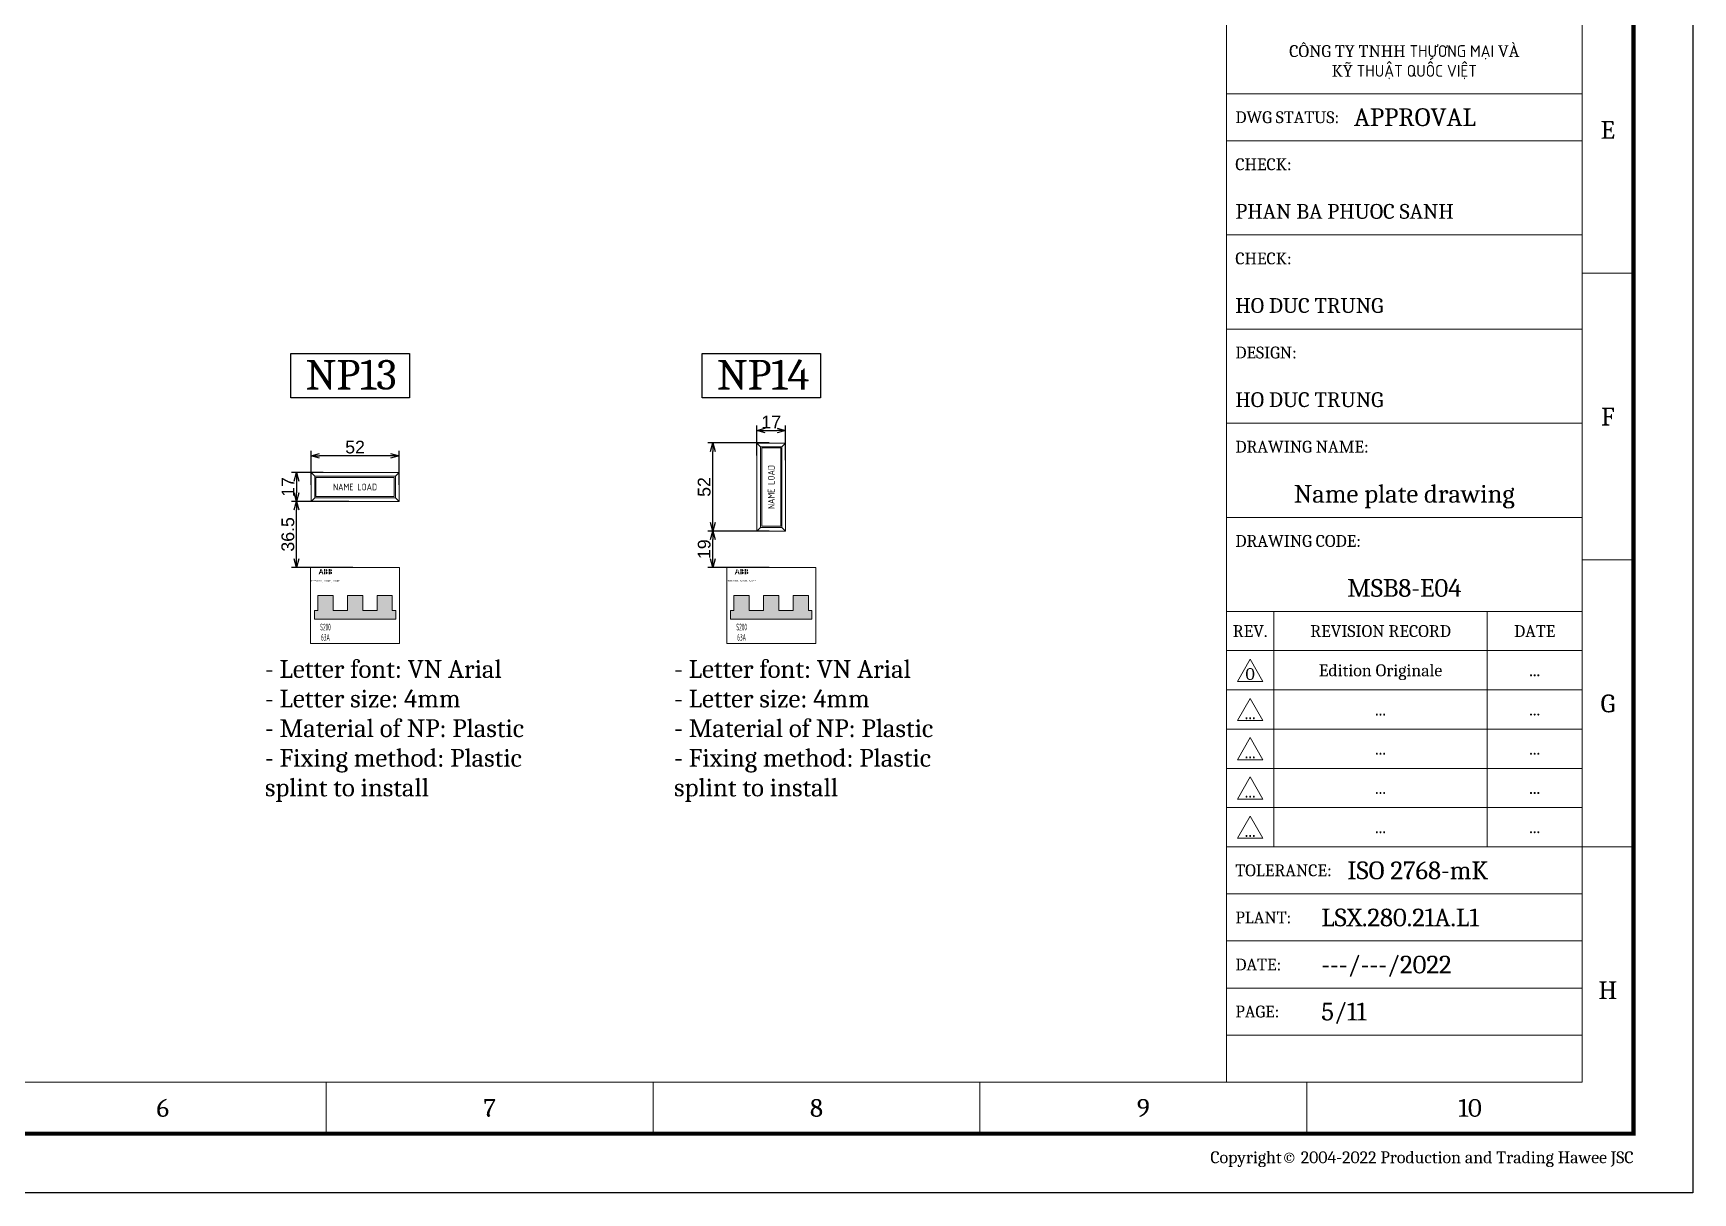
# Model space of a CAD drawing. Header units: millimetres. Extents: x -116965 to 323937, y 291661 to 566926.
# Drawn here: x -62800 to -58880, y 323790 to 326530 of the extents above; entities that cross this region are included whole.
import ezdxf
from ezdxf.enums import TextEntityAlignment as Align

# ---------------------------------------------------------------- set-up
doc = ezdxf.new("R2010")
doc.units = ezdxf.units.MM
doc.header["$PDMODE"] = 35
doc.layers.get('0').update_dxf_attribs({"lineweight": 18})
doc.styles.add('hwBorder', font='Cambria.ttf')
doc.styles.add('hwTech', font='Cambria.ttf')
doc.styles.get("Standard").update_dxf_attribs({"font": 'arial.ttf'})
doc.styles.add('WD_IEC', font='ISOCP2.shx', dxfattribs={"width": 0.9})
doc.dimstyles.new('kich thuoc', dxfattribs={"dimtxt": 30, "dimasz": 20, "dimexe": 12, "dimexo": 5, "dimgap": 5, "dimtad": 1, "dimtoh": 1, "dimdec": 0, "dimzin": 0, "dimdsep": 46, "dimtxsty": 'Standard', "dimblk": 'OPEN30', "dimcen": 0.09, "dimclrd": 3, "dimclre": 3, "dimclrt": 3, "dimadec": 0, "dimazin": 0, "dimtfac": 1, "dimtdec": 0, "dimtofl": 0, "dimtmove": 0, "dimatfit": 3, "dimldrblk": 'OPEN30', "dimfxl": 1, "dimtolj": 1, "dimtzin": 0, "dimarcsym": 0})

# ---------------------------------------------------------------- blocks, each defined once
blk = doc.blocks.new('*U1980')
at = {"color": 5}
for p, q in [((285.68, 77.61), (281.34, 77.61)), ((285.68, 53.41), (281.34, 53.41)), ((285.68, 29.2), (281.34, 29.2)), ((175.41, 5), (175.41, 9.34)), ((202.98, 5), (202.98, 9.34)), ((230.54, 5), (230.54, 9.34)), ((258.11, 5), (258.11, 9.34))]:
    blk.add_line(p, q, dxfattribs=at)
at = {"color": 5, "const_width": 0.35}
blk.add_lwpolyline([(10, 198.62), (285.68, 198.62), (285.68, 5), (10, 5)], close=True, dxfattribs=at)
at = {"color": 5}
for points in [[(14.34, 194.28), (281.34, 194.28), (281.34, 9.34), (14.34, 9.34)], [(251.34, 92.76), (281.34, 92.76), (281.34, 112.63), (251.34, 112.63)], [(251.34, 92.76), (281.34, 92.76), (281.34, 88.79), (251.34, 88.79)], [(251.34, 80.85), (281.34, 80.85), (281.34, 88.79), (251.34, 88.79)], [(251.34, 72.9), (281.34, 72.9), (281.34, 80.85), (251.34, 80.85)], [(251.34, 64.96), (281.34, 64.96), (281.34, 72.9), (251.34, 72.9)], [(251.34, 57.01), (281.34, 57.01), (281.34, 64.96), (251.34, 64.96)], [(251.34, 49.07), (281.34, 49.07), (281.34, 57.01), (251.34, 57.01)], [(251.34, 49.07), (255.34, 49.07), (255.34, 45.76), (251.34, 45.76)], [(255.34, 49.07), (273.34, 49.07), (273.34, 45.76), (255.34, 45.76)], [(273.34, 49.07), (281.34, 49.07), (281.34, 45.76), (273.34, 45.76)], [(251.34, 45.76), (255.34, 45.76), (255.34, 42.44), (251.34, 42.44)], [(255.34, 45.76), (273.34, 45.76), (273.34, 42.44), (255.34, 42.44)], [(273.34, 45.76), (281.34, 45.76), (281.34, 42.44), (273.34, 42.44)], [(251.34, 42.44), (255.34, 42.44), (255.34, 39.13), (251.34, 39.13)], [(255.34, 42.44), (273.34, 42.44), (273.34, 39.13), (255.34, 39.13)], [(273.34, 42.44), (281.34, 42.44), (281.34, 39.13), (273.34, 39.13)], [(251.34, 39.13), (255.34, 39.13), (255.34, 35.82), (251.34, 35.82)], [(255.34, 39.13), (273.34, 39.13), (273.34, 35.82), (255.34, 35.82)], [(273.34, 39.13), (281.34, 39.13), (281.34, 35.82), (273.34, 35.82)], [(251.34, 35.82), (255.34, 35.82), (255.34, 32.51), (251.34, 32.51)], [(255.34, 35.82), (273.34, 35.82), (273.34, 32.51), (255.34, 32.51)], [(273.34, 35.82), (281.34, 35.82), (281.34, 32.51), (273.34, 32.51)], [(251.34, 32.51), (255.34, 32.51), (255.34, 29.2), (251.34, 29.2)], [(255.34, 32.51), (273.34, 32.51), (273.34, 29.2), (255.34, 29.2)], [(273.34, 32.51), (281.34, 32.51), (281.34, 29.2), (273.34, 29.2)], [(251.34, 29.2), (281.34, 29.2), (281.34, 25.23), (251.34, 25.23)], [(251.34, 25.23), (281.34, 25.23), (281.34, 21.26), (251.34, 21.26)], [(251.34, 21.26), (281.34, 21.26), (281.34, 17.28), (251.34, 17.28)], [(251.34, 17.28), (281.34, 17.28), (281.34, 13.31), (251.34, 13.31)], [(251.34, 13.31), (281.34, 13.31), (281.34, 9.34), (251.34, 9.34)]]:
    blk.add_lwpolyline(points, close=True, dxfattribs=at)
at = {"color": 253}
for points in [[(253.34, 45.04), (252.26, 43.16), (254.42, 43.16)], [(253.34, 41.73), (252.26, 39.85), (254.42, 39.85)], [(253.34, 38.42), (252.26, 36.54), (254.42, 36.54)], [(253.34, 35.11), (252.26, 33.23), (254.42, 33.23)], [(253.34, 31.8), (252.26, 29.92), (254.42, 29.92)]]:
    blk.add_lwpolyline(points, close=True, dxfattribs=at)
at = {"layer": 'Defpoints', "color": 4}
blk.add_lwpolyline([(0, 203.62), (290.68, 203.62), (290.68, 0), (0, 0)], close=True, dxfattribs=at)
at = {"color": 253, "style": 'hwBorder'}
for s, height, p in [('DWG STATUS:', 1, (252.09, 90.78)), ('CHECK:', 1, (252.09, 86.81)), ('PHAN BA PHUOC SANH', 1.25, (252.09, 82.83)), ('CHECK:', 1, (252.09, 78.86)), ('HO DUC TRUNG', 1.25, (252.09, 74.89)), ('DESIGN:', 1, (252.09, 70.92)), ('HO DUC TRUNG', 1.25, (252.09, 66.94)), ('DRAWING NAME:', 1, (252.09, 62.97)), ('DRAWING CODE:', 1, (252.09, 55.02)), ('TOLERANCE:', 1, (252.09, 27.22)), ('LSX.280.21A.L1', 1.5, (259.34, 23.24)), ('PLANT:', 1, (252.09, 23.24)), ('DATE:', 1, (252.09, 19.27)), ('---/---/2022', 1.5, (259.34, 19.27)), ('PAGE:', 1, (252.09, 15.3))]:
    blk.add_text(s, height=height, dxfattribs=at).set_placement(p, align=Align.MIDDLE_LEFT)
at = {"color": 6, "style": 'hwBorder'}
blk.add_text('APPROVAL', height=1.5, dxfattribs=at).set_placement((262.09, 90.78), align=Align.MIDDLE_LEFT)
at = {"color": 253, "style": 'hwBorder'}
for s, height, p in [('E', 1.5, (283.51, 89.71)), ('F', 1.5, (283.51, 65.51)), ('REV.', 1, (253.34, 47.41)), ('REVISION RECORD', 1, (264.34, 47.41)), ('DATE', 1, (277.34, 47.41)), ('G', 1.5, (283.51, 41.3)), ('H', 1.5, (283.51, 17.1)), ('6', 1.5, (161.62, 7.17)), ('7', 1.5, (189.19, 7.17)), ('8', 1.5, (216.76, 7.17)), ('9', 1.5, (244.33, 7.17)), ('10', 1.5, (271.89, 7.17))]:
    blk.add_text(s, height=height, dxfattribs=at).set_placement(p, align=Align.MIDDLE_CENTER)
blk.add_text('Copyright© 2004-2022 Production and Trading Hawee JSC', height=1, dxfattribs=at).set_placement((285.68, 3), align=Align.MIDDLE_RIGHT)
at = {"color": 253, "insert": (266.34, 95.42), "char_height": 1, "attachment_point": 5, "style": 'hwBorder'}
blk.add_mtext_dynamic_manual_height_columns('CÔNG TY TNHH THƯƠNG MẠI VÀ KỸ THUẬT QUỐC VIỆT', width=20.9263, gutter_width=12.5, heights=[0], dxfattribs=at)
at = {"color": 6, "style": 'hwBorder', "flags": 8}
for tag, p in [("DWG'SNAME", (266.34, 59)), ("DWG'SCODE2", (266.34, 51.05))]:
    blk.add_attdef(tag, text='', height=1.5, dxfattribs=at).set_placement(p, align=Align.MIDDLE_CENTER)
at = {"color": 253, "style": 'hwBorder', "flags": 8}
for tag, p in [('REV_0', (253.34, 43.79)), ('REV_MODIFY0', (264.34, 44.1)), ('REV_DATE0', (277.34, 44.1)), ('REV_1', (253.34, 40.48)), ('REV_MODIFY1', (264.34, 40.79)), ('REV_DATE1', (277.34, 40.79)), ('REV_MODIFY2', (264.34, 37.48)), ('REV_DATE2', (277.34, 37.48)), ('REV_2', (253.34, 37.17)), ('REV_3', (253.34, 33.86)), ('REV_MODIFY3', (264.34, 34.17)), ('REV_DATE3', (277.34, 34.17)), ('REV_4', (253.34, 30.55)), ('REV_MODIFY4', (264.34, 30.86)), ('REV_DATE4', (277.34, 30.86))]:
    blk.add_attdef(tag, text='', height=1, dxfattribs=at).set_placement(p, align=Align.MIDDLE_CENTER)
at = {"color": 6, "style": 'hwBorder', "flags": 8}
for tag, p in [('TOLERANCE', (261.54, 27.22)), ('PAGE', (259.34, 15.3))]:
    blk.add_attdef(tag, text='', height=1.5, dxfattribs=at).set_placement(p, align=Align.MIDDLE_LEFT)
blk = doc.blocks.new('*U95')
at = {"linetype": 'ByBlock'}
h = blk.add_hatch(color=20, dxfattribs=at)
h.paths.add_polyline_path([(15.7, 2.4), (13.9, 2.4), (13.9, 0), (14.1, 0), (14.3, 0), (14.5, 0.1), (14.7, 0.1), (14.8, 0.2), (15, 0.3), (15.2, 0.4), (15.3, 0.5), (15.4, 0.6), (15.5, 0.7), (15.6, 0.8), (15.7, 1), (15.8, 1.2), (15.8, 1.4), (15.9, 1.6), (15.9, 1.8), (15.9, 1.9), (15.9, 2.1), (15.8, 2.3)])
h.paths.add_polyline_path([(13.9, 6), (13.9, 3), (15.2, 3), (15.1, 3), (14.9, 3.1), (14.7, 3.2), (14.5, 3.2), (14.5, 3.2), (14.7, 3.3), (14.9, 3.4), (15, 3.5), (15.2, 3.6), (15.3, 3.8), (15.4, 3.9), (15.5, 4), (15.6, 4.2), (15.6, 4.4), (15.6, 4.6), (15.6, 4.7), (15.6, 4.9), (15.6, 5), (15.5, 5.2), (15.4, 5.4), (15.3, 5.5), (15.1, 5.6), (15, 5.7), (14.9, 5.8), (14.7, 5.8), (14.5, 5.9), (14.3, 5.9), (14.1, 6), (13.9, 6)])
h.paths.add_polyline_path([(13.3, 2.4), (13.3, 0), (11.8, 0), (11.8, 2.4)])
h.paths.add_polyline_path([(13.3, 6), (11.8, 6), (11.8, 3), (13.3, 3)])
h.paths.add_polyline_path([(10.4, 2.4), (8.6, 2.4), (8.6, 0), (8.8, 0), (9, 0), (9.2, 0.1), (9.3, 0.1), (9.5, 0.2), (9.7, 0.3), (9.8, 0.4), (10, 0.5), (10.1, 0.6), (10.2, 0.7), (10.3, 0.8), (10.4, 1), (10.5, 1.2), (10.5, 1.4), (10.6, 1.6), (10.6, 1.8), (10.6, 1.9), (10.5, 2.1), (10.5, 2.3)])
h.paths.add_polyline_path([(8.6, 6), (8.6, 3), (9.9, 3), (9.8, 3), (9.6, 3.1), (9.4, 3.2), (9.2, 3.2), (9.2, 3.2), (9.4, 3.3), (9.6, 3.4), (9.7, 3.5), (9.9, 3.6), (10, 3.8), (10.1, 3.9), (10.2, 4), (10.3, 4.2), (10.3, 4.4), (10.3, 4.6), (10.3, 4.7), (10.3, 4.9), (10.2, 5), (10.2, 5.2), (10.1, 5.4), (9.9, 5.5), (9.8, 5.6), (9.7, 5.7), (9.5, 5.8), (9.4, 5.8), (9.2, 5.9), (9, 5.9), (8.8, 6), (8.6, 6)])
h.paths.add_polyline_path([(8, 2.4), (8, 0), (6.5, 0), (6.5, 2.4)])
h.paths.add_polyline_path([(4.9, 2.4), (5.7, 0), (4.5, 0), (4, 1.4), (3.2, 1.4), (3.2, 2.4)])
h.paths.add_polyline_path([(2.6, 2.4), (2.6, 1.4), (1.7, 1.4), (1.3, 0), (0, 0), (0.9, 2.4)])
h.paths.add_polyline_path([(8, 6), (6.5, 6), (6.5, 3), (8, 3)])
h.paths.add_polyline_path([(3.6, 6), (3.2, 6), (3.2, 3), (4.7, 3)])
h.paths.add_polyline_path([(2.6, 6), (2.2, 6), (1.1, 3), (2.6, 3)])
blk = doc.blocks.new('*U419')
at = {"linetype": 'ByBlock'}
blk.add_hatch(color=254, dxfattribs=at).paths.add_polyline_path([(50.25, -8), (50.25, -3), (48.25, -3), (48.25, 6), (39.25, 6), (39.25, -3), (30.75, -3), (30.75, 6), (21.75, 6), (21.75, -3), (13.25, -3), (13.25, 6), (4.25, 6), (4.25, -3), (2.25, -3), (2.25, -8)])
for p, q in [((52.25, 78.5), (0.25, 78.5)), ((0.25, 78.5), (0.25, 61.5)), ((52.25, 61.5), (52.25, 78.5)), ((2.42, 76.33), (2.42, 63.67)), ((50.08, 76.33), (2.42, 76.33)), ((49.37, 75.62), (3.13, 75.62)), ((3.13, 75.62), (3.13, 64.38)), ((49.37, 64.38), (49.37, 75.62)), ((50.08, 63.67), (50.08, 76.33)), ((0.25, 61.5), (52.25, 61.5)), ((2.42, 63.67), (50.08, 63.67)), ((3.13, 64.38), (49.37, 64.38))]:
    blk.add_line(p, q)
at = {"ltscale": 5}
for p, q in [((0.25, 78.5), (2.42, 76.33)), ((52.25, 78.5), (50.08, 76.33)), ((2.42, 63.67), (0.25, 61.5)), ((50.08, 63.67), (52.25, 61.5))]:
    blk.add_line(p, q, dxfattribs=at)
at = {"color": 0, "linetype": 'ByBlock'}
for points in [[(0, -22.5), (52.5, -22.5), (52.5, 22.5), (0, 22.5)], [(21.75, -3), (21.75, 6), (30.75, 6), (30.75, -3), (39.25, -3), (39.25, 6), (48.25, 6), (48.25, -3), (50.25, -3), (50.25, -8), (2.25, -8), (2.25, -3), (4.25, -3), (4.25, 6), (13.25, 6), (13.25, -3)]]:
    blk.add_lwpolyline(points, close=True, dxfattribs=at)
at = {"xscale": 0.5, "yscale": 0.5, "zscale": 0.5}
blk.add_blockref('*U95', (4.75, 18.5), dxfattribs=at)
at = {"style": 'WD_IEC', "width": 0.9}
blk.add_text('NAME LOAD', height=4, dxfattribs=at).set_placement((26.25, 70), align=Align.MIDDLE_CENTER)
at = {"style": 'WD_IEC', "width": 0.5, "flags": 12}
blk.add_attdef('TYPE', text='', height=4, dxfattribs=at).set_placement((8.75, -12.75), align=Align.MIDDLE_CENTER)
at = {"color": 1, "style": 'WD_IEC', "width": 0.5, "flags": 12}
blk.add_attdef('RATE', text='', height=4, dxfattribs=at).set_placement((8.75, -18.75), align=Align.MIDDLE_CENTER)
at = {"layer": 'Defpoints', "color": 8, "style": 'WD_IEC'}
blk.add_text('MCB:S200, S200M, S200P', height=1, dxfattribs=at).set_placement((8.75, 14), align=Align.CENTER)
blk = doc.blocks.new('*U418')
at = {"linetype": 'ByBlock'}
blk.add_hatch(color=254, dxfattribs=at).paths.add_polyline_path([(50.25, -8), (50.25, -3), (48.25, -3), (48.25, 6), (39.25, 6), (39.25, -3), (30.75, -3), (30.75, 6), (21.75, 6), (21.75, -3), (13.25, -3), (13.25, 6), (4.25, 6), (4.25, -3), (2.25, -3), (2.25, -8)])
for p, q in [((34.75, 96), (17.75, 96)), ((17.75, 96), (17.75, 44)), ((32.58, 93.83), (19.92, 93.83)), ((19.92, 93.83), (19.92, 46.17)), ((31.87, 93.12), (20.63, 93.12)), ((20.63, 93.12), (20.63, 46.88)), ((31.87, 46.88), (31.87, 93.12)), ((32.58, 46.17), (32.58, 93.83)), ((34.75, 44), (34.75, 96)), ((17.75, 44), (34.75, 44)), ((19.92, 46.17), (32.58, 46.17)), ((20.63, 46.88), (31.87, 46.88))]:
    blk.add_line(p, q)
at = {"ltscale": 5}
for p, q in [((17.75, 96), (19.92, 93.83)), ((32.58, 93.83), (34.75, 96)), ((17.75, 44), (19.92, 46.17)), ((32.58, 46.17), (34.75, 44))]:
    blk.add_line(p, q, dxfattribs=at)
at = {"color": 0, "linetype": 'ByBlock'}
for points in [[(0, -22.5), (52.5, -22.5), (52.5, 22.5), (0, 22.5)], [(21.75, -3), (21.75, 6), (30.75, 6), (30.75, -3), (39.25, -3), (39.25, 6), (48.25, 6), (48.25, -3), (50.25, -3), (50.25, -8), (2.25, -8), (2.25, -3), (4.25, -3), (4.25, 6), (13.25, 6), (13.25, -3)]]:
    blk.add_lwpolyline(points, close=True, dxfattribs=at)
at = {"xscale": 0.5, "yscale": 0.5, "zscale": 0.5}
blk.add_blockref('*U95', (4.75, 18.5), dxfattribs=at)
at = {"style": 'WD_IEC', "width": 0.9}
blk.add_text('NAME LOAD', height=4, rotation=90, dxfattribs=at).set_placement((26.25, 70), align=Align.MIDDLE_CENTER)
at = {"style": 'WD_IEC', "width": 0.5, "flags": 12}
blk.add_attdef('TYPE', text='', height=4, dxfattribs=at).set_placement((8.75, -12.75), align=Align.MIDDLE_CENTER)
at = {"color": 1, "style": 'WD_IEC', "width": 0.5, "flags": 12}
blk.add_attdef('RATE', text='', height=4, dxfattribs=at).set_placement((8.75, -18.75), align=Align.MIDDLE_CENTER)
at = {"layer": 'Defpoints', "color": 8, "style": 'WD_IEC'}
blk.add_text('MCB:S200, S200M, S200P', height=1, dxfattribs=at).set_placement((8.75, 14), align=Align.CENTER)
blk = doc.blocks.new('_Open30')
at = {"color": 0, "linetype": 'ByBlock', "lineweight": -2}
for p, q in [((-1, 0.27), (0, 0)), ((0, 0), (-1, -0.27)), ((0, 0), (-1, 0))]:
    blk.add_line(p, q, dxfattribs=at)
blk = doc.blocks.new('*D447')
at = {"color": 3, "lineweight": -2, "transparency": 16777216}
for p, q in [((-62143.5, 325462.5), (-62143.5, 325543.3)), ((-61935.5, 325462.5), (-61935.5, 325543.3)), ((-61955.5, 325531.3), (-62123.5, 325531.3))]:
    blk.add_line(p, q, dxfattribs=at)
at = {"layer": 'Defpoints', "color": 0, "lineweight": -3, "transparency": 16777216}
for p in [(-62143.5, 325531.3), (-62143.5, 325457.5), (-61935.5, 325457.5)]:
    blk.add_point(p, dxfattribs=at)
at = {"color": 3, "lineweight": -2, "transparency": 16777216, "xscale": 20, "yscale": 20, "zscale": 20, "rotation": 180}
blk.add_blockref('_Open30', (-62143.5, 325531.3), dxfattribs=at)
at = {"color": 3, "lineweight": -2, "transparency": 16777216, "xscale": 20, "yscale": 20, "zscale": 20}
blk.add_blockref('_Open30', (-61935.5, 325531.3), dxfattribs=at)
at = {"color": 3, "transparency": 16777216, "insert": (-62039.5, 325551.6), "char_height": 30, "attachment_point": 5}
blk.add_mtext('\\A1;52', dxfattribs=at)
blk = doc.blocks.new('*D448')
at = {"color": 3, "lineweight": -2, "transparency": 16777216}
for p, q in [((-62114.5, 325491.5), (-62189.9, 325491.5)), ((-62177.9, 325471.5), (-62177.9, 325443.5)), ((-62079.3, 325423.5), (-62189.9, 325423.5))]:
    blk.add_line(p, q, dxfattribs=at)
at = {"layer": 'Defpoints', "color": 0, "lineweight": -3, "transparency": 16777216}
for p in [(-62109.5, 325491.5), (-62177.9, 325423.5), (-62074.3, 325423.5)]:
    blk.add_point(p, dxfattribs=at)
at = {"color": 3, "lineweight": -2, "transparency": 16777216, "xscale": 20, "yscale": 20, "zscale": 20}
for p, rotation in [((-62177.9, 325491.5), 90), ((-62177.9, 325423.5), 270)]:
    blk.add_blockref('_Open30', p, dxfattribs=dict(at, rotation=rotation))
at = {"color": 3, "transparency": 16777216, "insert": (-62198, 325457.5), "char_height": 30, "attachment_point": 5, "rotation": 90}
blk.add_mtext('\\A1;17', dxfattribs=at)
blk = doc.blocks.new('*D449')
at = {"color": 3, "lineweight": -2, "transparency": 16777216}
for p, q in [((-62054.5, 325423.5), (-62189.8, 325423.5)), ((-62177.8, 325287.5), (-62177.8, 325403.5)), ((-62044.5, 325267.5), (-62189.8, 325267.5))]:
    blk.add_line(p, q, dxfattribs=at)
at = {"layer": 'Defpoints', "color": 0, "lineweight": -3, "transparency": 16777216}
for p in [(-62177.8, 325423.5), (-62049.5, 325423.5), (-62039.5, 325267.5)]:
    blk.add_point(p, dxfattribs=at)
at = {"color": 3, "lineweight": -2, "transparency": 16777216, "xscale": 20, "yscale": 20, "zscale": 20}
for p, rotation in [((-62177.8, 325423.5), 90), ((-62177.8, 325267.5), 270)]:
    blk.add_blockref('_Open30', p, dxfattribs=dict(at, rotation=rotation))
at = {"color": 3, "transparency": 16777216, "insert": (-62198.1, 325345.5), "char_height": 30, "attachment_point": 5, "rotation": 90}
blk.add_mtext('\\A1;36.5', dxfattribs=at)
blk = doc.blocks.new('*D450')
at = {"color": 3, "lineweight": -2, "transparency": 16777216}
for p, q in [((-61061.6, 325353.5), (-61206.5, 325353.5)), ((-61194.5, 325287.5), (-61194.5, 325333.5)), ((-61061.6, 325267.5), (-61206.5, 325267.5))]:
    blk.add_line(p, q, dxfattribs=at)
at = {"layer": 'Defpoints', "color": 0, "lineweight": -3, "transparency": 16777216}
for p in [(-61194.5, 325353.5), (-61056.6, 325353.5), (-61056.6, 325267.5)]:
    blk.add_point(p, dxfattribs=at)
at = {"color": 3, "lineweight": -2, "transparency": 16777216, "xscale": 20, "yscale": 20, "zscale": 20}
for p, rotation in [((-61194.5, 325353.5), 90), ((-61194.5, 325267.5), 270)]:
    blk.add_blockref('_Open30', p, dxfattribs=dict(at, rotation=rotation))
at = {"color": 3, "transparency": 16777216, "insert": (-61214.8, 325310.5), "char_height": 30, "attachment_point": 5, "rotation": 90}
blk.add_mtext('\\A1;19', dxfattribs=at)
blk = doc.blocks.new('*D451')
at = {"color": 3, "lineweight": -2, "transparency": 16777216}
for p, q in [((-61061.6, 325561.5), (-61206.5, 325561.5)), ((-61194.5, 325373.5), (-61194.5, 325541.5)), ((-61061.6, 325353.5), (-61206.5, 325353.5))]:
    blk.add_line(p, q, dxfattribs=at)
at = {"layer": 'Defpoints', "color": 0, "lineweight": -3, "transparency": 16777216}
for p in [(-61194.5, 325561.5), (-61056.6, 325561.5), (-61056.6, 325353.5)]:
    blk.add_point(p, dxfattribs=at)
at = {"color": 3, "lineweight": -2, "transparency": 16777216, "xscale": 20, "yscale": 20, "zscale": 20}
for p, rotation in [((-61194.5, 325561.5), 90), ((-61194.5, 325353.5), 270)]:
    blk.add_blockref('_Open30', p, dxfattribs=dict(at, rotation=rotation))
at = {"color": 3, "transparency": 16777216, "insert": (-61214.8, 325457.5), "char_height": 30, "attachment_point": 5, "rotation": 90}
blk.add_mtext('\\A1;52', dxfattribs=at)
blk = doc.blocks.new('*D452')
at = {"color": 3, "lineweight": -2, "transparency": 16777216}
for p, q in [((-61090.6, 325531.6), (-61090.6, 325603.1)), ((-61070.6, 325591.1), (-61042.6, 325591.1)), ((-61022.6, 325520.9), (-61022.6, 325603.1))]:
    blk.add_line(p, q, dxfattribs=at)
at = {"layer": 'Defpoints', "color": 0, "lineweight": -3, "transparency": 16777216}
for p in [(-61022.6, 325591.1), (-61090.6, 325526.6), (-61022.6, 325515.9)]:
    blk.add_point(p, dxfattribs=at)
at = {"color": 3, "lineweight": -2, "transparency": 16777216, "xscale": 20, "yscale": 20, "zscale": 20, "rotation": 180}
blk.add_blockref('_Open30', (-61090.6, 325591.1), dxfattribs=at)
at = {"color": 3, "lineweight": -2, "transparency": 16777216, "xscale": 20, "yscale": 20, "zscale": 20}
blk.add_blockref('_Open30', (-61022.6, 325591.1), dxfattribs=at)
at = {"color": 3, "transparency": 16777216, "insert": (-61056.6, 325611.1), "char_height": 30, "attachment_point": 5}
blk.add_mtext('\\A1;17', dxfattribs=at)

msp = doc.modelspace()

# ---------------------------------------------------------------- linework, layer by layer
at = {"lineweight": -3, "ltscale": 5}
for p, q in [((-62191.181437, 325668.285998), (-62191.181437, 325773.285998)), ((-62191.181437, 325773.285998), (-61911.181437, 325773.285998)), ((-61911.181437, 325773.285998), (-61911.181437, 325668.285998)), ((-61219.93057, 325668.285998), (-61219.93057, 325773.285998)), ((-61219.93057, 325773.285998), (-60939.93057, 325773.285998)), ((-60939.93057, 325773.285998), (-60939.93057, 325668.285998)), ((-61911.181437, 325668.285998), (-62191.181437, 325668.285998)), ((-60939.93057, 325668.285998), (-61219.93057, 325668.285998))]:
    msp.add_line(p, q, dxfattribs=at)

# ---------------------------------------------------------------- block references
at = {"ltscale": 5}
ref = msp.add_blockref('*U1980', (-67018.972165, 323789.550121), dxfattribs=dict(at, xscale=28, yscale=28, zscale=28))
ref.add_attrib("DWG'SNAME", 'Name plate drawing', dxfattribs={"color": 6, "height": 42, "style": 'hwBorder', "flags": 8}).set_placement((-59561.466165, 325441.480121), align=Align.MIDDLE_CENTER)
ref.add_attrib("DWG'SCODE2", 'MSB8-E04', dxfattribs={"color": 6, "height": 42, "style": 'hwBorder', "flags": 8}).set_placement((-59561.466165, 325219.011721), align=Align.MIDDLE_CENTER)
ref.add_attrib('PAGE', '5/11', dxfattribs={"color": 6, "height": 42, "style": 'hwBorder', "flags": 8}).set_placement((-59757.466165, 324217.905321), align=Align.MIDDLE_LEFT)
ref.add_attrib('TOLERANCE', 'ISO 2768-mK', dxfattribs={"color": 6, "height": 42, "style": 'hwBorder'}).set_placement((-59695.866165, 324551.606521), align=Align.MIDDLE_LEFT)
ref.add_attrib('REV_0', '0', dxfattribs={"color": 253, "height": 28, "style": 'hwBorder', "flags": 8}).set_placement((-59925.466165, 325015.602921), align=Align.MIDDLE_CENTER)
ref.add_attrib('REV_DATE0', '...', dxfattribs={"color": 253, "height": 28, "style": 'hwBorder', "flags": 8}).set_placement((-59253.466165, 325024.352921), align=Align.MIDDLE_CENTER)
ref.add_attrib('REV_MODIFY0', 'Edition Originale', dxfattribs={"color": 253, "height": 28, "style": 'hwBorder', "flags": 8}).set_placement((-59617.466165, 325024.352921), align=Align.MIDDLE_CENTER)
ref.add_attrib('REV_1', '...', dxfattribs={"color": 253, "height": 28, "style": 'hwBorder', "flags": 8}).set_placement((-59925.466165, 324922.906121), align=Align.MIDDLE_CENTER)
ref.add_attrib('REV_DATE1', '...', dxfattribs={"color": 253, "height": 28, "style": 'hwBorder', "flags": 8}).set_placement((-59253.466165, 324931.656121), align=Align.MIDDLE_CENTER)
ref.add_attrib('REV_MODIFY1', '...', dxfattribs={"color": 253, "height": 28, "style": 'hwBorder', "flags": 8}).set_placement((-59617.466165, 324931.656121), align=Align.MIDDLE_CENTER)
ref.add_attrib('REV_2', '...', dxfattribs={"color": 253, "height": 28, "style": 'hwBorder', "flags": 8}).set_placement((-59925.466165, 324830.212121), align=Align.MIDDLE_CENTER)
ref.add_attrib('REV_DATE2', '...', dxfattribs={"color": 253, "height": 28, "style": 'hwBorder', "flags": 8}).set_placement((-59253.466165, 324838.962121), align=Align.MIDDLE_CENTER)
ref.add_attrib('REV_MODIFY2', '...', dxfattribs={"color": 253, "height": 28, "style": 'hwBorder', "flags": 8}).set_placement((-59617.466165, 324838.962121), align=Align.MIDDLE_CENTER)
ref.add_attrib('REV_3', '...', dxfattribs={"color": 253, "height": 28, "style": 'hwBorder', "flags": 8}).set_placement((-59925.466165, 324737.518121), align=Align.MIDDLE_CENTER)
ref.add_attrib('REV_DATE3', '...', dxfattribs={"color": 253, "height": 28, "style": 'hwBorder', "flags": 8}).set_placement((-59253.466165, 324746.268121), align=Align.MIDDLE_CENTER)
ref.add_attrib('REV_MODIFY3', '...', dxfattribs={"color": 253, "height": 28, "style": 'hwBorder', "flags": 8}).set_placement((-59617.466165, 324746.268121), align=Align.MIDDLE_CENTER)
ref.add_attrib('REV_4', '...', dxfattribs={"color": 253, "height": 28, "style": 'hwBorder', "flags": 8}).set_placement((-59925.466165, 324644.821321), align=Align.MIDDLE_CENTER)
ref.add_attrib('REV_DATE4', '...', dxfattribs={"color": 253, "height": 28, "style": 'hwBorder', "flags": 8}).set_placement((-59253.466165, 324653.571321), align=Align.MIDDLE_CENTER)
ref.add_attrib('REV_MODIFY4', '...', dxfattribs={"color": 253, "height": 28, "style": 'hwBorder', "flags": 8}).set_placement((-59617.466165, 324653.571321), align=Align.MIDDLE_CENTER)
at = {"color": 0, "linetype": 'ByBlock', "xscale": 4, "yscale": 4, "zscale": 4}
for name, p in [('*U418', (-61161.566991, 325177.463825)), ('*U419', (-62144.471622, 325177.463825))]:
    msp.add_blockref(name, p, dxfattribs=at).add_auto_attribs({'TYPE': 'S200', 'RATE': '63A'})

# ---------------------------------------------------------------- texts
at = {"ltscale": 5, "char_height": 70, "attachment_point": 1, "style": 'hwTech'}
for s, insert in [('NP13', (-62156.204462, 325757.877541)), ('NP14', (-61184.953594, 325757.877541))]:
    msp.add_mtext(s, dxfattribs=dict(at, insert=insert))
at = {"ltscale": 5, "char_height": 42, "attachment_point": 1, "style": 'hwTech'}
for insert, width in [((-62252.35321, 325048.53968), 752.59753743), ((-61286.030073, 325048.53968), 645.46318094)]:
    msp.add_mtext('- Letter font: VN Arial\\P- Letter size: 4mm\\P- Material of NP: Plastic\\P- Fixing method: Plastic splint to install', dxfattribs=dict(at, insert=insert, width=width))

# ---------------------------------------------------------------- dimensions: what is measured, and where the dimension line sits
for base, p1, p2, text, picture, middle in [((-61022.566991, 325591.06564), (-61090.566991, 325526.613796), (-61022.566991, 325515.857745), '17', '*D452', (-61056.566991, 325611.127032)), ((-62143.471622, 325531.310493), (-61935.471622, 325457.463825), (-62143.471622, 325457.463825), '52', '*D447', (-62039.471622, 325551.627683))]:
    dim = msp.add_linear_dim(base=base, p1=p1, p2=p2, text=text, dimstyle='kich thuoc')
    dim.commit()
    dim.dimension.update_dxf_attribs({"geometry": picture, "text_midpoint": middle})
for base, p1, p2, text, picture, middle in [((-61194.521924, 325561.463825), (-61056.566991, 325353.463825), (-61056.566991, 325561.463825), '52', '*D451', (-61214.839114, 325457.463825)), ((-62177.923941, 325423.463825), (-62109.471622, 325491.463825), (-62074.335329, 325423.463825), '17', '*D448', (-62197.985333, 325457.463825)), ((-62177.77971, 325423.463825), (-62039.471622, 325267.463825), (-62049.543121, 325423.463825), '36.5', '*D449', (-62198.107132, 325345.463825)), ((-61194.521924, 325353.463825), (-61056.566991, 325267.463825), (-61056.566991, 325353.463825), '19', '*D450', (-61214.839114, 325310.463825))]:
    dim = msp.add_linear_dim(base=base, p1=p1, p2=p2, angle=90, text=text, dimstyle='kich thuoc')
    dim.commit()
    dim.dimension.update_dxf_attribs({"geometry": picture, "text_midpoint": middle})

doc.saveas('drawing.dxf')
